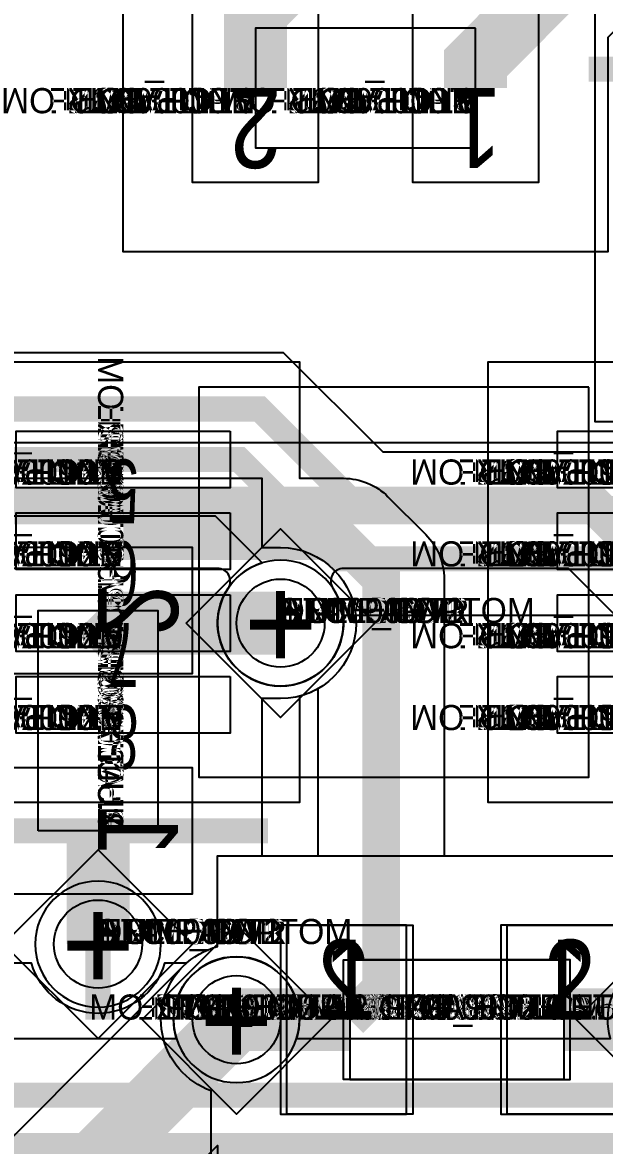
# Model space of a CAD drawing. Extents: x 0 to 323, y 0 to 320.
# Drawn here: x 97.61 to 102.24, y 228.51 to 237.43 of the extents above; entities that cross this region are included whole.
import ezdxf
from ezdxf.enums import TextEntityAlignment as Align

# ---------------------------------------------------------------- set-up
doc = ezdxf.new("R2010")
doc.units = 0
doc.header["$MEASUREMENT"] = 0
doc.layers.get('0').update_dxf_attribs({"linetype": 'CONTINUOUS'})
for name, color, linetype in [('CDN_FIGURES', 7, 'CONTINUOUS'), ('ETCH_BOTTOM', 7, 'CONTINUOUS'), ('ETCH_GND', 3, 'CONTINUOUS'), ('ETCH_INT1', 4, 'CONTINUOUS'), ('ETCH_INT2', 5, 'CONTINUOUS'), ('ETCH_PWR', 6, 'CONTINUOUS'), ('ETCH_TOP', 2, 'CONTINUOUS'), ('MANUFACTURING_NCLEGEND-1-6', 8, 'CONTINUOUS'), ('PACKAGE_GEOMETRY_ASSEMBLY_TOP', 11, 'CONTINUOUS'), ('PACKAGE_GEOMETRY_PIN_NUMBER', 9, 'CONTINUOUS')]:
    doc.layers.add(name, color=color, linetype=linetype)

# ---------------------------------------------------------------- blocks, each defined once
blk = doc.blocks.new('PAD_INFO')
for tag in ['SHAPE_TYPE', 'PAD_HEIGHT', 'PAD_LAYER', 'PAD_TYPE', 'PAD_WIDTH']:
    blk.add_attdef(tag, (0, 0), '', height=0.2)
at = {"flags": 2}
blk.add_attdef('CDN_TYPE', (0, 0), '', height=0.2, dxfattribs=at)
blk = doc.blocks.new('DRILL_INFO')
at = {"flags": 2}
blk.add_attdef('CDN_TYPE', (0, 0), '', height=0.2, dxfattribs=at)
for tag in ['FSHAPE', 'FCHAR', 'DRILL_HEIGHT', 'DIAMETER', 'PLATED', 'DRILL_WIDTH']:
    blk.add_attdef(tag, (0, 0), '', height=0.2)
blk = doc.blocks.new('VIA0700X0300')
at = {"layer": 'ETCH_BOTTOM'}
blk.add_circle((0, 0), 0.35, dxfattribs=at)
at = {"layer": 'ETCH_GND'}
blk.add_circle((0, 0), 0.35, dxfattribs=at)
at = {"layer": 'ETCH_INT1'}
blk.add_circle((0, 0), 0.35, dxfattribs=at)
at = {"layer": 'ETCH_INT2'}
blk.add_circle((0, 0), 0.35, dxfattribs=at)
at = {"layer": 'ETCH_PWR'}
blk.add_circle((0, 0), 0.35, dxfattribs=at)
at = {"layer": 'ETCH_TOP'}
blk.add_circle((0, 0), 0.35, dxfattribs=at)
ref = blk.add_blockref('PAD_INFO', (0, 0))
ref.add_attrib('PAD_LAYER', 'ETCH_TOP', (0, 0), dxfattribs={"height": 0.2})
ref.add_attrib('SHAPE_TYPE', 'NULL', (0, 0), dxfattribs={"height": 0.2})
ref.add_attrib('PAD_TYPE', 'ANTIPAD', (0, 0), dxfattribs={"height": 0.2})
ref.add_attrib('PAD_WIDTH', '0.000000', (0, 0), dxfattribs={"height": 0.2})
ref.add_attrib('PAD_HEIGHT', '0.000000', (0, 0), dxfattribs={"height": 0.2})
ref = blk.add_blockref('PAD_INFO', (0, 0))
ref.add_attrib('PAD_LAYER', 'ETCH_GND', (0, 0), dxfattribs={"height": 0.2})
ref.add_attrib('SHAPE_TYPE', 'NULL', (0, 0), dxfattribs={"height": 0.2})
ref.add_attrib('PAD_TYPE', 'ANTIPAD', (0, 0), dxfattribs={"height": 0.2})
ref.add_attrib('PAD_WIDTH', '0.000000', (0, 0), dxfattribs={"height": 0.2})
ref.add_attrib('PAD_HEIGHT', '0.000000', (0, 0), dxfattribs={"height": 0.2})
ref = blk.add_blockref('PAD_INFO', (0, 0))
ref.add_attrib('PAD_LAYER', 'ETCH_INT1', (0, 0), dxfattribs={"height": 0.2})
ref.add_attrib('SHAPE_TYPE', 'NULL', (0, 0), dxfattribs={"height": 0.2})
ref.add_attrib('PAD_TYPE', 'ANTIPAD', (0, 0), dxfattribs={"height": 0.2})
ref.add_attrib('PAD_WIDTH', '0.000000', (0, 0), dxfattribs={"height": 0.2})
ref.add_attrib('PAD_HEIGHT', '0.000000', (0, 0), dxfattribs={"height": 0.2})
ref = blk.add_blockref('PAD_INFO', (0, 0))
ref.add_attrib('PAD_LAYER', 'ETCH_INT2', (0, 0), dxfattribs={"height": 0.2})
ref.add_attrib('SHAPE_TYPE', 'NULL', (0, 0), dxfattribs={"height": 0.2})
ref.add_attrib('PAD_TYPE', 'ANTIPAD', (0, 0), dxfattribs={"height": 0.2})
ref.add_attrib('PAD_WIDTH', '0.000000', (0, 0), dxfattribs={"height": 0.2})
ref.add_attrib('PAD_HEIGHT', '0.000000', (0, 0), dxfattribs={"height": 0.2})
ref = blk.add_blockref('PAD_INFO', (0, 0))
ref.add_attrib('PAD_LAYER', 'ETCH_PWR', (0, 0), dxfattribs={"height": 0.2})
ref.add_attrib('SHAPE_TYPE', 'NULL', (0, 0), dxfattribs={"height": 0.2})
ref.add_attrib('PAD_TYPE', 'ANTIPAD', (0, 0), dxfattribs={"height": 0.2})
ref.add_attrib('PAD_WIDTH', '0.000000', (0, 0), dxfattribs={"height": 0.2})
ref.add_attrib('PAD_HEIGHT', '0.000000', (0, 0), dxfattribs={"height": 0.2})
ref = blk.add_blockref('PAD_INFO', (0, 0))
ref.add_attrib('PAD_LAYER', 'ETCH_BOTTOM', (0, 0), dxfattribs={"height": 0.2})
ref.add_attrib('SHAPE_TYPE', 'NULL', (0, 0), dxfattribs={"height": 0.2})
ref.add_attrib('PAD_TYPE', 'ANTIPAD', (0, 0), dxfattribs={"height": 0.2})
ref.add_attrib('PAD_WIDTH', '0.000000', (0, 0), dxfattribs={"height": 0.2})
ref.add_attrib('PAD_HEIGHT', '0.000000', (0, 0), dxfattribs={"height": 0.2})
ref = blk.add_blockref('PAD_INFO', (0, 0))
ref.add_attrib('PAD_LAYER', 'ETCH_TOP', (0, 0), dxfattribs={"height": 0.2})
ref.add_attrib('SHAPE_TYPE', 'NULL', (0, 0), dxfattribs={"height": 0.2})
ref.add_attrib('PAD_TYPE', 'THERMAL', (0, 0), dxfattribs={"height": 0.2})
ref.add_attrib('PAD_WIDTH', '0.000000', (0, 0), dxfattribs={"height": 0.2})
ref.add_attrib('PAD_HEIGHT', '0.000000', (0, 0), dxfattribs={"height": 0.2})
ref = blk.add_blockref('PAD_INFO', (0, 0))
ref.add_attrib('PAD_LAYER', 'ETCH_GND', (0, 0), dxfattribs={"height": 0.2})
ref.add_attrib('SHAPE_TYPE', 'NULL', (0, 0), dxfattribs={"height": 0.2})
ref.add_attrib('PAD_TYPE', 'THERMAL', (0, 0), dxfattribs={"height": 0.2})
ref.add_attrib('PAD_WIDTH', '0.000000', (0, 0), dxfattribs={"height": 0.2})
ref.add_attrib('PAD_HEIGHT', '0.000000', (0, 0), dxfattribs={"height": 0.2})
ref = blk.add_blockref('PAD_INFO', (0, 0))
ref.add_attrib('PAD_LAYER', 'ETCH_INT1', (0, 0), dxfattribs={"height": 0.2})
ref.add_attrib('SHAPE_TYPE', 'NULL', (0, 0), dxfattribs={"height": 0.2})
ref.add_attrib('PAD_TYPE', 'THERMAL', (0, 0), dxfattribs={"height": 0.2})
ref.add_attrib('PAD_WIDTH', '0.000000', (0, 0), dxfattribs={"height": 0.2})
ref.add_attrib('PAD_HEIGHT', '0.000000', (0, 0), dxfattribs={"height": 0.2})
ref = blk.add_blockref('PAD_INFO', (0, 0))
ref.add_attrib('PAD_LAYER', 'ETCH_INT2', (0, 0), dxfattribs={"height": 0.2})
ref.add_attrib('SHAPE_TYPE', 'NULL', (0, 0), dxfattribs={"height": 0.2})
ref.add_attrib('PAD_TYPE', 'THERMAL', (0, 0), dxfattribs={"height": 0.2})
ref.add_attrib('PAD_WIDTH', '0.000000', (0, 0), dxfattribs={"height": 0.2})
ref.add_attrib('PAD_HEIGHT', '0.000000', (0, 0), dxfattribs={"height": 0.2})
ref = blk.add_blockref('PAD_INFO', (0, 0))
ref.add_attrib('PAD_LAYER', 'ETCH_PWR', (0, 0), dxfattribs={"height": 0.2})
ref.add_attrib('SHAPE_TYPE', 'NULL', (0, 0), dxfattribs={"height": 0.2})
ref.add_attrib('PAD_TYPE', 'THERMAL', (0, 0), dxfattribs={"height": 0.2})
ref.add_attrib('PAD_WIDTH', '0.000000', (0, 0), dxfattribs={"height": 0.2})
ref.add_attrib('PAD_HEIGHT', '0.000000', (0, 0), dxfattribs={"height": 0.2})
ref = blk.add_blockref('PAD_INFO', (0, 0))
ref.add_attrib('PAD_LAYER', 'ETCH_BOTTOM', (0, 0), dxfattribs={"height": 0.2})
ref.add_attrib('SHAPE_TYPE', 'NULL', (0, 0), dxfattribs={"height": 0.2})
ref.add_attrib('PAD_TYPE', 'THERMAL', (0, 0), dxfattribs={"height": 0.2})
ref.add_attrib('PAD_WIDTH', '0.000000', (0, 0), dxfattribs={"height": 0.2})
ref.add_attrib('PAD_HEIGHT', '0.000000', (0, 0), dxfattribs={"height": 0.2})
ref = blk.add_blockref('PAD_INFO', (0, 0))
ref.add_attrib('PAD_LAYER', 'ETCH_TOP', (0, 0), dxfattribs={"height": 0.2})
ref.add_attrib('SHAPE_TYPE', 'CIRCLE', (0, 0), dxfattribs={"height": 0.2})
ref.add_attrib('PAD_TYPE', 'REGULAR', (0, 0), dxfattribs={"height": 0.2})
ref.add_attrib('PAD_WIDTH', '0.700000', (0, 0), dxfattribs={"height": 0.2})
ref.add_attrib('PAD_HEIGHT', '0.700000', (0, 0), dxfattribs={"height": 0.2})
ref = blk.add_blockref('PAD_INFO', (0, 0))
ref.add_attrib('PAD_LAYER', 'ETCH_GND', (0, 0), dxfattribs={"height": 0.2})
ref.add_attrib('SHAPE_TYPE', 'CIRCLE', (0, 0), dxfattribs={"height": 0.2})
ref.add_attrib('PAD_TYPE', 'REGULAR', (0, 0), dxfattribs={"height": 0.2})
ref.add_attrib('PAD_WIDTH', '0.700000', (0, 0), dxfattribs={"height": 0.2})
ref.add_attrib('PAD_HEIGHT', '0.700000', (0, 0), dxfattribs={"height": 0.2})
ref = blk.add_blockref('PAD_INFO', (0, 0))
ref.add_attrib('PAD_LAYER', 'ETCH_INT1', (0, 0), dxfattribs={"height": 0.2})
ref.add_attrib('SHAPE_TYPE', 'CIRCLE', (0, 0), dxfattribs={"height": 0.2})
ref.add_attrib('PAD_TYPE', 'REGULAR', (0, 0), dxfattribs={"height": 0.2})
ref.add_attrib('PAD_WIDTH', '0.700000', (0, 0), dxfattribs={"height": 0.2})
ref.add_attrib('PAD_HEIGHT', '0.700000', (0, 0), dxfattribs={"height": 0.2})
ref = blk.add_blockref('PAD_INFO', (0, 0))
ref.add_attrib('PAD_LAYER', 'ETCH_INT2', (0, 0), dxfattribs={"height": 0.2})
ref.add_attrib('SHAPE_TYPE', 'CIRCLE', (0, 0), dxfattribs={"height": 0.2})
ref.add_attrib('PAD_TYPE', 'REGULAR', (0, 0), dxfattribs={"height": 0.2})
ref.add_attrib('PAD_WIDTH', '0.700000', (0, 0), dxfattribs={"height": 0.2})
ref.add_attrib('PAD_HEIGHT', '0.700000', (0, 0), dxfattribs={"height": 0.2})
ref = blk.add_blockref('PAD_INFO', (0, 0))
ref.add_attrib('PAD_LAYER', 'ETCH_PWR', (0, 0), dxfattribs={"height": 0.2})
ref.add_attrib('SHAPE_TYPE', 'CIRCLE', (0, 0), dxfattribs={"height": 0.2})
ref.add_attrib('PAD_TYPE', 'REGULAR', (0, 0), dxfattribs={"height": 0.2})
ref.add_attrib('PAD_WIDTH', '0.700000', (0, 0), dxfattribs={"height": 0.2})
ref.add_attrib('PAD_HEIGHT', '0.700000', (0, 0), dxfattribs={"height": 0.2})
ref = blk.add_blockref('PAD_INFO', (0, 0))
ref.add_attrib('PAD_LAYER', 'ETCH_BOTTOM', (0, 0), dxfattribs={"height": 0.2})
ref.add_attrib('SHAPE_TYPE', 'CIRCLE', (0, 0), dxfattribs={"height": 0.2})
ref.add_attrib('PAD_TYPE', 'REGULAR', (0, 0), dxfattribs={"height": 0.2})
ref.add_attrib('PAD_WIDTH', '0.700000', (0, 0), dxfattribs={"height": 0.2})
ref.add_attrib('PAD_HEIGHT', '0.700000', (0, 0), dxfattribs={"height": 0.2})
ref = blk.add_blockref('DRILL_INFO', (0, 0))
ref.add_attrib('DIAMETER', '0.300000', (0, 0), dxfattribs={"height": 0.2})
ref.add_attrib('PLATED', 'PLATED', (0, 0), dxfattribs={"height": 0.2})
ref.add_attrib('FSHAPE', 'DIAMOND', (0, 0), dxfattribs={"height": 0.2})
ref.add_attrib('FCHAR', '+', (0, 0), dxfattribs={"height": 0.2})
ref.add_attrib('DRILL_WIDTH', '1.500000', (0, 0), dxfattribs={"height": 0.2})
ref.add_attrib('DRILL_HEIGHT', '1.500000', (0, 0), dxfattribs={"height": 0.2})
for tag in ['CDN_TYPE', 'PIN']:
    blk.add_attdef(tag, (0, 0), '', height=0.2)
at = {"flags": 2}
for tag in ['PSTKNAME', 'BBV']:
    blk.add_attdef(tag, (0, 0), '', height=0.2, dxfattribs=at)
blk = doc.blocks.new('FIGURE_DIAMOND')
at = {"layer": 'CDN_FIGURES'}
blk.add_lwpolyline([(-0.5, 0), (0, 0.5), (0.5, 0), (0, -0.5)], close=True, dxfattribs=at)
blk = doc.blocks.new('RC1000X1500TS')
at = {"layer": 'ETCH_TOP'}
blk.add_lwpolyline([(-0.5, -0.75), (-0.5, 0.75), (0.5, 0.75), (0.5, -0.75)], close=True, dxfattribs=at)
ref = blk.add_blockref('PAD_INFO', (0, 0))
ref.add_attrib('PAD_LAYER', 'ETCH_TOP', (0, 0), dxfattribs={"height": 0.2})
ref.add_attrib('SHAPE_TYPE', 'NULL', (0, 0), dxfattribs={"height": 0.2})
ref.add_attrib('PAD_TYPE', 'ANTIPAD', (0, 0), dxfattribs={"height": 0.2})
ref.add_attrib('PAD_WIDTH', '0.000000', (0, 0), dxfattribs={"height": 0.2})
ref.add_attrib('PAD_HEIGHT', '0.000000', (0, 0), dxfattribs={"height": 0.2})
ref = blk.add_blockref('PAD_INFO', (0, 0))
ref.add_attrib('PAD_LAYER', 'ETCH_GND', (0, 0), dxfattribs={"height": 0.2})
ref.add_attrib('SHAPE_TYPE', 'NULL', (0, 0), dxfattribs={"height": 0.2})
ref.add_attrib('PAD_TYPE', 'ANTIPAD', (0, 0), dxfattribs={"height": 0.2})
ref.add_attrib('PAD_WIDTH', '0.000000', (0, 0), dxfattribs={"height": 0.2})
ref.add_attrib('PAD_HEIGHT', '0.000000', (0, 0), dxfattribs={"height": 0.2})
ref = blk.add_blockref('PAD_INFO', (0, 0))
ref.add_attrib('PAD_LAYER', 'ETCH_INT1', (0, 0), dxfattribs={"height": 0.2})
ref.add_attrib('SHAPE_TYPE', 'NULL', (0, 0), dxfattribs={"height": 0.2})
ref.add_attrib('PAD_TYPE', 'ANTIPAD', (0, 0), dxfattribs={"height": 0.2})
ref.add_attrib('PAD_WIDTH', '0.000000', (0, 0), dxfattribs={"height": 0.2})
ref.add_attrib('PAD_HEIGHT', '0.000000', (0, 0), dxfattribs={"height": 0.2})
ref = blk.add_blockref('PAD_INFO', (0, 0))
ref.add_attrib('PAD_LAYER', 'ETCH_INT2', (0, 0), dxfattribs={"height": 0.2})
ref.add_attrib('SHAPE_TYPE', 'NULL', (0, 0), dxfattribs={"height": 0.2})
ref.add_attrib('PAD_TYPE', 'ANTIPAD', (0, 0), dxfattribs={"height": 0.2})
ref.add_attrib('PAD_WIDTH', '0.000000', (0, 0), dxfattribs={"height": 0.2})
ref.add_attrib('PAD_HEIGHT', '0.000000', (0, 0), dxfattribs={"height": 0.2})
ref = blk.add_blockref('PAD_INFO', (0, 0))
ref.add_attrib('PAD_LAYER', 'ETCH_PWR', (0, 0), dxfattribs={"height": 0.2})
ref.add_attrib('SHAPE_TYPE', 'NULL', (0, 0), dxfattribs={"height": 0.2})
ref.add_attrib('PAD_TYPE', 'ANTIPAD', (0, 0), dxfattribs={"height": 0.2})
ref.add_attrib('PAD_WIDTH', '0.000000', (0, 0), dxfattribs={"height": 0.2})
ref.add_attrib('PAD_HEIGHT', '0.000000', (0, 0), dxfattribs={"height": 0.2})
ref = blk.add_blockref('PAD_INFO', (0, 0))
ref.add_attrib('PAD_LAYER', 'ETCH_BOTTOM', (0, 0), dxfattribs={"height": 0.2})
ref.add_attrib('SHAPE_TYPE', 'NULL', (0, 0), dxfattribs={"height": 0.2})
ref.add_attrib('PAD_TYPE', 'ANTIPAD', (0, 0), dxfattribs={"height": 0.2})
ref.add_attrib('PAD_WIDTH', '0.000000', (0, 0), dxfattribs={"height": 0.2})
ref.add_attrib('PAD_HEIGHT', '0.000000', (0, 0), dxfattribs={"height": 0.2})
ref = blk.add_blockref('PAD_INFO', (0, 0))
ref.add_attrib('PAD_LAYER', 'ETCH_TOP', (0, 0), dxfattribs={"height": 0.2})
ref.add_attrib('SHAPE_TYPE', 'NULL', (0, 0), dxfattribs={"height": 0.2})
ref.add_attrib('PAD_TYPE', 'THERMAL', (0, 0), dxfattribs={"height": 0.2})
ref.add_attrib('PAD_WIDTH', '0.000000', (0, 0), dxfattribs={"height": 0.2})
ref.add_attrib('PAD_HEIGHT', '0.000000', (0, 0), dxfattribs={"height": 0.2})
ref = blk.add_blockref('PAD_INFO', (0, 0))
ref.add_attrib('PAD_LAYER', 'ETCH_GND', (0, 0), dxfattribs={"height": 0.2})
ref.add_attrib('SHAPE_TYPE', 'NULL', (0, 0), dxfattribs={"height": 0.2})
ref.add_attrib('PAD_TYPE', 'THERMAL', (0, 0), dxfattribs={"height": 0.2})
ref.add_attrib('PAD_WIDTH', '0.000000', (0, 0), dxfattribs={"height": 0.2})
ref.add_attrib('PAD_HEIGHT', '0.000000', (0, 0), dxfattribs={"height": 0.2})
ref = blk.add_blockref('PAD_INFO', (0, 0))
ref.add_attrib('PAD_LAYER', 'ETCH_INT1', (0, 0), dxfattribs={"height": 0.2})
ref.add_attrib('SHAPE_TYPE', 'NULL', (0, 0), dxfattribs={"height": 0.2})
ref.add_attrib('PAD_TYPE', 'THERMAL', (0, 0), dxfattribs={"height": 0.2})
ref.add_attrib('PAD_WIDTH', '0.000000', (0, 0), dxfattribs={"height": 0.2})
ref.add_attrib('PAD_HEIGHT', '0.000000', (0, 0), dxfattribs={"height": 0.2})
ref = blk.add_blockref('PAD_INFO', (0, 0))
ref.add_attrib('PAD_LAYER', 'ETCH_INT2', (0, 0), dxfattribs={"height": 0.2})
ref.add_attrib('SHAPE_TYPE', 'NULL', (0, 0), dxfattribs={"height": 0.2})
ref.add_attrib('PAD_TYPE', 'THERMAL', (0, 0), dxfattribs={"height": 0.2})
ref.add_attrib('PAD_WIDTH', '0.000000', (0, 0), dxfattribs={"height": 0.2})
ref.add_attrib('PAD_HEIGHT', '0.000000', (0, 0), dxfattribs={"height": 0.2})
ref = blk.add_blockref('PAD_INFO', (0, 0))
ref.add_attrib('PAD_LAYER', 'ETCH_PWR', (0, 0), dxfattribs={"height": 0.2})
ref.add_attrib('SHAPE_TYPE', 'NULL', (0, 0), dxfattribs={"height": 0.2})
ref.add_attrib('PAD_TYPE', 'THERMAL', (0, 0), dxfattribs={"height": 0.2})
ref.add_attrib('PAD_WIDTH', '0.000000', (0, 0), dxfattribs={"height": 0.2})
ref.add_attrib('PAD_HEIGHT', '0.000000', (0, 0), dxfattribs={"height": 0.2})
ref = blk.add_blockref('PAD_INFO', (0, 0))
ref.add_attrib('PAD_LAYER', 'ETCH_BOTTOM', (0, 0), dxfattribs={"height": 0.2})
ref.add_attrib('SHAPE_TYPE', 'NULL', (0, 0), dxfattribs={"height": 0.2})
ref.add_attrib('PAD_TYPE', 'THERMAL', (0, 0), dxfattribs={"height": 0.2})
ref.add_attrib('PAD_WIDTH', '0.000000', (0, 0), dxfattribs={"height": 0.2})
ref.add_attrib('PAD_HEIGHT', '0.000000', (0, 0), dxfattribs={"height": 0.2})
ref = blk.add_blockref('PAD_INFO', (0, 0))
ref.add_attrib('PAD_LAYER', 'ETCH_GND', (0, 0), dxfattribs={"height": 0.2})
ref.add_attrib('SHAPE_TYPE', 'NULL', (0, 0), dxfattribs={"height": 0.2})
ref.add_attrib('PAD_TYPE', 'REGULAR', (0, 0), dxfattribs={"height": 0.2})
ref.add_attrib('PAD_WIDTH', '0.000000', (0, 0), dxfattribs={"height": 0.2})
ref.add_attrib('PAD_HEIGHT', '0.000000', (0, 0), dxfattribs={"height": 0.2})
ref = blk.add_blockref('PAD_INFO', (0, 0))
ref.add_attrib('PAD_LAYER', 'ETCH_INT1', (0, 0), dxfattribs={"height": 0.2})
ref.add_attrib('SHAPE_TYPE', 'NULL', (0, 0), dxfattribs={"height": 0.2})
ref.add_attrib('PAD_TYPE', 'REGULAR', (0, 0), dxfattribs={"height": 0.2})
ref.add_attrib('PAD_WIDTH', '0.000000', (0, 0), dxfattribs={"height": 0.2})
ref.add_attrib('PAD_HEIGHT', '0.000000', (0, 0), dxfattribs={"height": 0.2})
ref = blk.add_blockref('PAD_INFO', (0, 0))
ref.add_attrib('PAD_LAYER', 'ETCH_INT2', (0, 0), dxfattribs={"height": 0.2})
ref.add_attrib('SHAPE_TYPE', 'NULL', (0, 0), dxfattribs={"height": 0.2})
ref.add_attrib('PAD_TYPE', 'REGULAR', (0, 0), dxfattribs={"height": 0.2})
ref.add_attrib('PAD_WIDTH', '0.000000', (0, 0), dxfattribs={"height": 0.2})
ref.add_attrib('PAD_HEIGHT', '0.000000', (0, 0), dxfattribs={"height": 0.2})
ref = blk.add_blockref('PAD_INFO', (0, 0))
ref.add_attrib('PAD_LAYER', 'ETCH_PWR', (0, 0), dxfattribs={"height": 0.2})
ref.add_attrib('SHAPE_TYPE', 'NULL', (0, 0), dxfattribs={"height": 0.2})
ref.add_attrib('PAD_TYPE', 'REGULAR', (0, 0), dxfattribs={"height": 0.2})
ref.add_attrib('PAD_WIDTH', '0.000000', (0, 0), dxfattribs={"height": 0.2})
ref.add_attrib('PAD_HEIGHT', '0.000000', (0, 0), dxfattribs={"height": 0.2})
ref = blk.add_blockref('PAD_INFO', (0, 0))
ref.add_attrib('PAD_LAYER', 'ETCH_BOTTOM', (0, 0), dxfattribs={"height": 0.2})
ref.add_attrib('SHAPE_TYPE', 'NULL', (0, 0), dxfattribs={"height": 0.2})
ref.add_attrib('PAD_TYPE', 'REGULAR', (0, 0), dxfattribs={"height": 0.2})
ref.add_attrib('PAD_WIDTH', '0.000000', (0, 0), dxfattribs={"height": 0.2})
ref.add_attrib('PAD_HEIGHT', '0.000000', (0, 0), dxfattribs={"height": 0.2})
ref = blk.add_blockref('DRILL_INFO', (0, 0))
ref.add_attrib('DIAMETER', '0.000000', (0, 0), dxfattribs={"height": 0.2})
ref.add_attrib('PLATED', 'PLATED', (0, 0), dxfattribs={"height": 0.2})
ref.add_attrib('FSHAPE', 'NULL', (0, 0), dxfattribs={"height": 0.2})
ref.add_attrib('DRILL_WIDTH', '0.000000', (0, 0), dxfattribs={"height": 0.2})
ref.add_attrib('DRILL_HEIGHT', '0.000000', (0, 0), dxfattribs={"height": 0.2})
ref = blk.add_blockref('PAD_INFO', (0, 0))
ref.add_attrib('PAD_LAYER', 'ETCH_TOP', (0, 0), dxfattribs={"height": 0.2})
ref.add_attrib('SHAPE_TYPE', 'RECTANGLE', (0, 0), dxfattribs={"height": 0.2})
ref.add_attrib('PAD_TYPE', 'REGULAR', (0, 0), dxfattribs={"height": 0.2})
ref.add_attrib('PAD_WIDTH', '1.000000', (0, 0), dxfattribs={"height": 0.2})
ref.add_attrib('PAD_HEIGHT', '1.500000', (0, 0), dxfattribs={"height": 0.2})
for tag in ['CDN_TYPE', 'PIN']:
    blk.add_attdef(tag, (0, 0), '', height=0.2)
at = {"flags": 2}
for tag in ['PSTKNAME', 'BBV']:
    blk.add_attdef(tag, (0, 0), '', height=0.2, dxfattribs=at)
blk = doc.blocks.new('F56')
at = {"layer": 'PACKAGE_GEOMETRY_ASSEMBLY_TOP'}
blk.add_lwpolyline([(0, -0.475), (1.75, -0.475), (1.75, 0.475), (0, 0.475)], close=True, dxfattribs=at)
at = {"layer": 'ETCH_TOP'}
ref = blk.add_blockref('RC1000X1500TS', (0, 0), dxfattribs=at)
ref.add_attrib('CDN_TYPE', 'PIN', (0, 0), dxfattribs={"height": 0.2})
ref.add_attrib('PIN', '1', (0, 0), dxfattribs={"height": 0.2})
ref = blk.add_blockref('RC1000X1500TS', (1.75, 0), dxfattribs=at)
ref.add_attrib('CDN_TYPE', 'PIN', (0, 0), dxfattribs={"height": 0.2})
ref.add_attrib('PIN', '2', (0, 0), dxfattribs={"height": 0.2})
at = {"flags": 2}
for tag in ['SYMBOL_TYPE', 'CDN_TYPE', 'REFDES']:
    blk.add_attdef(tag, (0, 0), '', height=0.2, dxfattribs=at)
blk = doc.blocks.new('RC1700X0450TS_NS')
at = {"layer": 'ETCH_TOP'}
blk.add_lwpolyline([(-0.85, -0.225), (-0.85, 0.225), (0.85, 0.225), (0.85, -0.225)], close=True, dxfattribs=at)
ref = blk.add_blockref('PAD_INFO', (0, 0))
ref.add_attrib('PAD_LAYER', 'ETCH_TOP', (0, 0), dxfattribs={"height": 0.2})
ref.add_attrib('SHAPE_TYPE', 'NULL', (0, 0), dxfattribs={"height": 0.2})
ref.add_attrib('PAD_TYPE', 'ANTIPAD', (0, 0), dxfattribs={"height": 0.2})
ref.add_attrib('PAD_WIDTH', '0.000000', (0, 0), dxfattribs={"height": 0.2})
ref.add_attrib('PAD_HEIGHT', '0.000000', (0, 0), dxfattribs={"height": 0.2})
ref = blk.add_blockref('PAD_INFO', (0, 0))
ref.add_attrib('PAD_LAYER', 'ETCH_GND', (0, 0), dxfattribs={"height": 0.2})
ref.add_attrib('SHAPE_TYPE', 'NULL', (0, 0), dxfattribs={"height": 0.2})
ref.add_attrib('PAD_TYPE', 'ANTIPAD', (0, 0), dxfattribs={"height": 0.2})
ref.add_attrib('PAD_WIDTH', '0.000000', (0, 0), dxfattribs={"height": 0.2})
ref.add_attrib('PAD_HEIGHT', '0.000000', (0, 0), dxfattribs={"height": 0.2})
ref = blk.add_blockref('PAD_INFO', (0, 0))
ref.add_attrib('PAD_LAYER', 'ETCH_INT1', (0, 0), dxfattribs={"height": 0.2})
ref.add_attrib('SHAPE_TYPE', 'NULL', (0, 0), dxfattribs={"height": 0.2})
ref.add_attrib('PAD_TYPE', 'ANTIPAD', (0, 0), dxfattribs={"height": 0.2})
ref.add_attrib('PAD_WIDTH', '0.000000', (0, 0), dxfattribs={"height": 0.2})
ref.add_attrib('PAD_HEIGHT', '0.000000', (0, 0), dxfattribs={"height": 0.2})
ref = blk.add_blockref('PAD_INFO', (0, 0))
ref.add_attrib('PAD_LAYER', 'ETCH_INT2', (0, 0), dxfattribs={"height": 0.2})
ref.add_attrib('SHAPE_TYPE', 'NULL', (0, 0), dxfattribs={"height": 0.2})
ref.add_attrib('PAD_TYPE', 'ANTIPAD', (0, 0), dxfattribs={"height": 0.2})
ref.add_attrib('PAD_WIDTH', '0.000000', (0, 0), dxfattribs={"height": 0.2})
ref.add_attrib('PAD_HEIGHT', '0.000000', (0, 0), dxfattribs={"height": 0.2})
ref = blk.add_blockref('PAD_INFO', (0, 0))
ref.add_attrib('PAD_LAYER', 'ETCH_PWR', (0, 0), dxfattribs={"height": 0.2})
ref.add_attrib('SHAPE_TYPE', 'NULL', (0, 0), dxfattribs={"height": 0.2})
ref.add_attrib('PAD_TYPE', 'ANTIPAD', (0, 0), dxfattribs={"height": 0.2})
ref.add_attrib('PAD_WIDTH', '0.000000', (0, 0), dxfattribs={"height": 0.2})
ref.add_attrib('PAD_HEIGHT', '0.000000', (0, 0), dxfattribs={"height": 0.2})
ref = blk.add_blockref('PAD_INFO', (0, 0))
ref.add_attrib('PAD_LAYER', 'ETCH_BOTTOM', (0, 0), dxfattribs={"height": 0.2})
ref.add_attrib('SHAPE_TYPE', 'NULL', (0, 0), dxfattribs={"height": 0.2})
ref.add_attrib('PAD_TYPE', 'ANTIPAD', (0, 0), dxfattribs={"height": 0.2})
ref.add_attrib('PAD_WIDTH', '0.000000', (0, 0), dxfattribs={"height": 0.2})
ref.add_attrib('PAD_HEIGHT', '0.000000', (0, 0), dxfattribs={"height": 0.2})
ref = blk.add_blockref('PAD_INFO', (0, 0))
ref.add_attrib('PAD_LAYER', 'ETCH_TOP', (0, 0), dxfattribs={"height": 0.2})
ref.add_attrib('SHAPE_TYPE', 'NULL', (0, 0), dxfattribs={"height": 0.2})
ref.add_attrib('PAD_TYPE', 'THERMAL', (0, 0), dxfattribs={"height": 0.2})
ref.add_attrib('PAD_WIDTH', '0.000000', (0, 0), dxfattribs={"height": 0.2})
ref.add_attrib('PAD_HEIGHT', '0.000000', (0, 0), dxfattribs={"height": 0.2})
ref = blk.add_blockref('PAD_INFO', (0, 0))
ref.add_attrib('PAD_LAYER', 'ETCH_GND', (0, 0), dxfattribs={"height": 0.2})
ref.add_attrib('SHAPE_TYPE', 'NULL', (0, 0), dxfattribs={"height": 0.2})
ref.add_attrib('PAD_TYPE', 'THERMAL', (0, 0), dxfattribs={"height": 0.2})
ref.add_attrib('PAD_WIDTH', '0.000000', (0, 0), dxfattribs={"height": 0.2})
ref.add_attrib('PAD_HEIGHT', '0.000000', (0, 0), dxfattribs={"height": 0.2})
ref = blk.add_blockref('PAD_INFO', (0, 0))
ref.add_attrib('PAD_LAYER', 'ETCH_INT1', (0, 0), dxfattribs={"height": 0.2})
ref.add_attrib('SHAPE_TYPE', 'NULL', (0, 0), dxfattribs={"height": 0.2})
ref.add_attrib('PAD_TYPE', 'THERMAL', (0, 0), dxfattribs={"height": 0.2})
ref.add_attrib('PAD_WIDTH', '0.000000', (0, 0), dxfattribs={"height": 0.2})
ref.add_attrib('PAD_HEIGHT', '0.000000', (0, 0), dxfattribs={"height": 0.2})
ref = blk.add_blockref('PAD_INFO', (0, 0))
ref.add_attrib('PAD_LAYER', 'ETCH_INT2', (0, 0), dxfattribs={"height": 0.2})
ref.add_attrib('SHAPE_TYPE', 'NULL', (0, 0), dxfattribs={"height": 0.2})
ref.add_attrib('PAD_TYPE', 'THERMAL', (0, 0), dxfattribs={"height": 0.2})
ref.add_attrib('PAD_WIDTH', '0.000000', (0, 0), dxfattribs={"height": 0.2})
ref.add_attrib('PAD_HEIGHT', '0.000000', (0, 0), dxfattribs={"height": 0.2})
ref = blk.add_blockref('PAD_INFO', (0, 0))
ref.add_attrib('PAD_LAYER', 'ETCH_PWR', (0, 0), dxfattribs={"height": 0.2})
ref.add_attrib('SHAPE_TYPE', 'NULL', (0, 0), dxfattribs={"height": 0.2})
ref.add_attrib('PAD_TYPE', 'THERMAL', (0, 0), dxfattribs={"height": 0.2})
ref.add_attrib('PAD_WIDTH', '0.000000', (0, 0), dxfattribs={"height": 0.2})
ref.add_attrib('PAD_HEIGHT', '0.000000', (0, 0), dxfattribs={"height": 0.2})
ref = blk.add_blockref('PAD_INFO', (0, 0))
ref.add_attrib('PAD_LAYER', 'ETCH_BOTTOM', (0, 0), dxfattribs={"height": 0.2})
ref.add_attrib('SHAPE_TYPE', 'NULL', (0, 0), dxfattribs={"height": 0.2})
ref.add_attrib('PAD_TYPE', 'THERMAL', (0, 0), dxfattribs={"height": 0.2})
ref.add_attrib('PAD_WIDTH', '0.000000', (0, 0), dxfattribs={"height": 0.2})
ref.add_attrib('PAD_HEIGHT', '0.000000', (0, 0), dxfattribs={"height": 0.2})
ref = blk.add_blockref('PAD_INFO', (0, 0))
ref.add_attrib('PAD_LAYER', 'ETCH_TOP', (0, 0), dxfattribs={"height": 0.2})
ref.add_attrib('SHAPE_TYPE', 'RECTANGLE', (0, 0), dxfattribs={"height": 0.2})
ref.add_attrib('PAD_TYPE', 'REGULAR', (0, 0), dxfattribs={"height": 0.2})
ref.add_attrib('PAD_WIDTH', '1.700000', (0, 0), dxfattribs={"height": 0.2})
ref.add_attrib('PAD_HEIGHT', '0.450000', (0, 0), dxfattribs={"height": 0.2})
ref = blk.add_blockref('PAD_INFO', (0, 0))
ref.add_attrib('PAD_LAYER', 'ETCH_GND', (0, 0), dxfattribs={"height": 0.2})
ref.add_attrib('SHAPE_TYPE', 'NULL', (0, 0), dxfattribs={"height": 0.2})
ref.add_attrib('PAD_TYPE', 'REGULAR', (0, 0), dxfattribs={"height": 0.2})
ref.add_attrib('PAD_WIDTH', '0.000000', (0, 0), dxfattribs={"height": 0.2})
ref.add_attrib('PAD_HEIGHT', '0.000000', (0, 0), dxfattribs={"height": 0.2})
ref = blk.add_blockref('PAD_INFO', (0, 0))
ref.add_attrib('PAD_LAYER', 'ETCH_INT1', (0, 0), dxfattribs={"height": 0.2})
ref.add_attrib('SHAPE_TYPE', 'NULL', (0, 0), dxfattribs={"height": 0.2})
ref.add_attrib('PAD_TYPE', 'REGULAR', (0, 0), dxfattribs={"height": 0.2})
ref.add_attrib('PAD_WIDTH', '0.000000', (0, 0), dxfattribs={"height": 0.2})
ref.add_attrib('PAD_HEIGHT', '0.000000', (0, 0), dxfattribs={"height": 0.2})
ref = blk.add_blockref('PAD_INFO', (0, 0))
ref.add_attrib('PAD_LAYER', 'ETCH_INT2', (0, 0), dxfattribs={"height": 0.2})
ref.add_attrib('SHAPE_TYPE', 'NULL', (0, 0), dxfattribs={"height": 0.2})
ref.add_attrib('PAD_TYPE', 'REGULAR', (0, 0), dxfattribs={"height": 0.2})
ref.add_attrib('PAD_WIDTH', '0.000000', (0, 0), dxfattribs={"height": 0.2})
ref.add_attrib('PAD_HEIGHT', '0.000000', (0, 0), dxfattribs={"height": 0.2})
ref = blk.add_blockref('PAD_INFO', (0, 0))
ref.add_attrib('PAD_LAYER', 'ETCH_PWR', (0, 0), dxfattribs={"height": 0.2})
ref.add_attrib('SHAPE_TYPE', 'NULL', (0, 0), dxfattribs={"height": 0.2})
ref.add_attrib('PAD_TYPE', 'REGULAR', (0, 0), dxfattribs={"height": 0.2})
ref.add_attrib('PAD_WIDTH', '0.000000', (0, 0), dxfattribs={"height": 0.2})
ref.add_attrib('PAD_HEIGHT', '0.000000', (0, 0), dxfattribs={"height": 0.2})
ref = blk.add_blockref('PAD_INFO', (0, 0))
ref.add_attrib('PAD_LAYER', 'ETCH_BOTTOM', (0, 0), dxfattribs={"height": 0.2})
ref.add_attrib('SHAPE_TYPE', 'NULL', (0, 0), dxfattribs={"height": 0.2})
ref.add_attrib('PAD_TYPE', 'REGULAR', (0, 0), dxfattribs={"height": 0.2})
ref.add_attrib('PAD_WIDTH', '0.000000', (0, 0), dxfattribs={"height": 0.2})
ref.add_attrib('PAD_HEIGHT', '0.000000', (0, 0), dxfattribs={"height": 0.2})
ref = blk.add_blockref('DRILL_INFO', (0, 0))
ref.add_attrib('DIAMETER', '0.000000', (0, 0), dxfattribs={"height": 0.2})
ref.add_attrib('PLATED', 'PLATED', (0, 0), dxfattribs={"height": 0.2})
ref.add_attrib('FSHAPE', 'NULL', (0, 0), dxfattribs={"height": 0.2})
ref.add_attrib('DRILL_WIDTH', '0.000000', (0, 0), dxfattribs={"height": 0.2})
ref.add_attrib('DRILL_HEIGHT', '0.000000', (0, 0), dxfattribs={"height": 0.2})
for tag in ['CDN_TYPE', 'PIN']:
    blk.add_attdef(tag, (0, 0), '', height=0.2)
at = {"flags": 2}
for tag in ['PSTKNAME', 'BBV']:
    blk.add_attdef(tag, (0, 0), '', height=0.2, dxfattribs=at)
blk = doc.blocks.new('F28')
at = {"layer": 'PACKAGE_GEOMETRY_ASSEMBLY_TOP'}
blk.add_lwpolyline([(0.6, -2.525), (3.7, -2.525), (3.7, 0.575), (0.6, 0.575)], close=True, dxfattribs=at)
at = {"layer": 'ETCH_TOP'}
ref = blk.add_blockref('RC1700X0450TS_NS', (0, 0), dxfattribs=at)
ref.add_attrib('CDN_TYPE', 'PIN', (0, 0), dxfattribs={"height": 0.2})
ref.add_attrib('PIN', '1', (0, 0), dxfattribs={"height": 0.2})
ref = blk.add_blockref('RC1700X0450TS_NS', (0, -1.3), dxfattribs=at)
ref.add_attrib('CDN_TYPE', 'PIN', (0, 0), dxfattribs={"height": 0.2})
ref.add_attrib('PIN', '3', (0, 0), dxfattribs={"height": 0.2})
ref = blk.add_blockref('RC1700X0450TS_NS', (0, -0.65), dxfattribs=at)
ref.add_attrib('CDN_TYPE', 'PIN', (0, 0), dxfattribs={"height": 0.2})
ref.add_attrib('PIN', '2', (0, 0), dxfattribs={"height": 0.2})
ref = blk.add_blockref('RC1700X0450TS_NS', (0, -1.95), dxfattribs=at)
ref.add_attrib('CDN_TYPE', 'PIN', (0, 0), dxfattribs={"height": 0.2})
ref.add_attrib('PIN', '4', (0, 0), dxfattribs={"height": 0.2})
ref = blk.add_blockref('RC1700X0450TS_NS', (4.3, -1.95), dxfattribs=at)
ref.add_attrib('CDN_TYPE', 'PIN', (0, 0), dxfattribs={"height": 0.2})
ref.add_attrib('PIN', '5', (0, 0), dxfattribs={"height": 0.2})
ref = blk.add_blockref('RC1700X0450TS_NS', (4.3, 0), dxfattribs=at)
ref.add_attrib('CDN_TYPE', 'PIN', (0, 0), dxfattribs={"height": 0.2})
ref.add_attrib('PIN', '8', (0, 0), dxfattribs={"height": 0.2})
ref = blk.add_blockref('RC1700X0450TS_NS', (4.3, -1.3), dxfattribs=at)
ref.add_attrib('CDN_TYPE', 'PIN', (0, 0), dxfattribs={"height": 0.2})
ref.add_attrib('PIN', '6', (0, 0), dxfattribs={"height": 0.2})
ref = blk.add_blockref('RC1700X0450TS_NS', (4.3, -0.65), dxfattribs=at)
ref.add_attrib('CDN_TYPE', 'PIN', (0, 0), dxfattribs={"height": 0.2})
ref.add_attrib('PIN', '7', (0, 0), dxfattribs={"height": 0.2})
at = {"flags": 2}
for tag in ['SYMBOL_TYPE', 'CDN_TYPE', 'REFDES']:
    blk.add_attdef(tag, (0, 0), '', height=0.2, dxfattribs=at)

msp = doc.modelspace()

# ---------------------------------------------------------------- linework, layer by layer
at = {"layer": 'ETCH_BOTTOM'}
for points, format in [([(105.5625, 228.2554), (105.5625, 232.1056), (107.5725, 232.1056, -0.174553), (107.5257, 232.4754), (104.5926, 232.4754, -0.198912), (104.239, 232.6219), (104.071, 232.7898, -1.558206), (104.7783, 233.4971), (104.7997, 233.4756), (107.3055, 233.4756), (107.3125, 233.4826), (107.3125, 234.7069), (107.1883, 234.8312, -0.198912), (107.0125, 235.2555), (107.0125, 235.5055, -0.041839), (107.0209, 235.6054), (104.7627, 235.6054), (104.7627, 234.2554), (103.975, 234.2554, -0.683031), (102.9502, 234.2554), (102.1625, 234.2554), (102.1625, 238.1056)], "xyb"), ([(102.1118, 237.0555, 0.2, 0.2, 0), (103.4626, 237.0555, 0.2, 0.2, 0)], "xyseb"), ([(99.6626, 232.6555, 0.5, 0.5, 0), (98.3126, 232.6555, 0.5, 0.5, 0), (98.2126, 232.7555, 0.5, 0.5, 0)], "xyseb"), ([(98.2126, 231.0055, 0.5, 0.5, 0), (98.2126, 230.1055, 0.5, 0.5, 0)], "xyseb"), ([(96.8618, 231.0055, 0.2, 0.2, 0), (98.2126, 231.0055, 0.2, 0.2, 0)], "xyseb"), ([(98.2126, 231.0055, 0.2, 0.2, 0), (99.5634, 231.0055, 0.2, 0.2, 0)], "xyseb"), ([(98.2126, 229.5047, 0.2, 0.2, 0), (98.2126, 230.1055, 0.2, 0.2, 0)], "xyseb"), ([(99.3126, 229.5055, 0.5, 0.5, 0), (100.1626, 229.5055, 0.5, 0.5, 0)], "xyseb"), ([(101.9126, 229.5055, 0.5, 0.5, 0), (102.7626, 229.5055, 0.5, 0.5, 0)], "xyseb")]:
    msp.add_lwpolyline(points, format=format, dxfattribs=at)
msp.add_lwpolyline([(102.9627, 228.2054), (99.1125, 228.2054), (99.1125, 228.9397, -0.572071), (98.9155, 229.9554), (98.7418, 229.9554, -0.755811), (97.6834, 229.9554), (96.9125, 229.9554), (96.9125, 233.8056), (99.5127, 233.8056), (99.5127, 233.2556), (99.6626, 233.2556, -1), (99.6626, 232.0554), (99.5127, 232.0554), (99.5127, 230.8056), (102.9627, 230.8056), (102.9627, 230.0713, -0.707037), (102.9627, 228.9397)], format="xyb", close=True, dxfattribs=at)
at = {"layer": 'ETCH_GND'}
for points in [[(100.1627, 232.6555, 1), (99.1625, 232.6555, 1)], [(99.8127, 229.5055, 1), (98.8125, 229.5055, 1)]]:
    msp.add_lwpolyline(points, format="xyb", close=True, dxfattribs=at)
at = {"layer": 'ETCH_INT1'}
for points, format in [([(85.4897, 234.8056), (89.4855, 234.8056, -1.362386), (90.4397, 234.8056), (91.3124, 234.8056, -1.999001), (92.1128, 234.8056), (99.6847, 234.8056), (100.4747, 234.0156), (103.4876, 234.0156), (103.8276, 234.3556), (111.8504, 234.3556), (112.3342, 233.8718, -0.915475), (113.2547, 233.4906), (117.1469, 233.4906), (117.9119, 234.2556), (118.3053, 234.2556, -2.378934), (119.0199, 234.2556), (119.1133, 234.2556), (119.7133, 233.6556), (122.1855, 233.6556, -0.937414), (123.1164, 234.0156), (136.3404, 234.0156)], "xyb"), ([(136.154, 233.5655, 0.2, 0.2, 0), (123.2712, 233.5655, 0.2, 0.2, 0), (122.9112, 233.2055, 0.2, 0.2, 0), (119.5269, 233.2055, 0.2, 0.2, 0), (118.9269, 233.8055, 0.2, 0.2, 0), (118.0983, 233.8055, 0.2, 0.2, 0), (117.3333, 233.0405, 0.2, 0.2, 0), (112.529, 233.0405, 0.2, 0.2, 0), (111.664, 233.9055, 0.2, 0.2, 0), (104.014, 233.9055, 0.2, 0.2, 0), (103.674, 233.5655, 0.2, 0.2, 0), (100.2883, 233.5655, 0.2, 0.2, 0), (99.4983, 234.3555, 0.2, 0.2, 0), (78.514, 234.3555, 0.2, 0.2, 0)], "xyseb"), ([(78.3483, 233.9555, 0.2, 0.2, 0), (99.3326, 233.9555, 0.2, 0.2, 0), (100.1226, 233.1655, 0.2, 0.2, 0), (103.554, 233.1655, 0.2, 0.2, 0), (104.014, 232.7055, 0.2, 0.2, 0), (104.5112, 232.7055, 0.2, 0.2, 0), (104.9712, 233.1655, 0.2, 0.2, 0), (111.8383, 233.1655, 0.2, 0.2, 0), (112.3633, 232.6405, 0.2, 0.2, 0), (117.499, 232.6405, 0.2, 0.2, 0), (118.264, 233.4055, 0.2, 0.2, 0), (118.7612, 233.4055, 0.2, 0.2, 0), (119.3612, 232.8055, 0.2, 0.2, 0), (123.0769, 232.8055, 0.2, 0.2, 0), (123.4369, 233.1655, 0.2, 0.2, 0), (135.9883, 233.1655, 0.2, 0.2, 0)], "xyseb"), ([(110.3855, 232.7154), (108.4098, 232.7154, -2.476889), (107.7154, 232.7154), (105.1576, 232.7154), (104.6976, 232.2554), (103.8276, 232.2554), (103.3676, 232.7154), (100.1591, 232.7154, -2.144828), (99.5175, 233.1341), (99.1462, 233.5054), (78.1619, 233.5054)], "xyb"), ([(69.827, 231.3756), (86.6482, 231.3756, -1.88217), (87.477, 231.3756), (88.9819, 231.3756), (89.2119, 231.6056), (90.4133, 231.6056), (91.2627, 230.7562), (91.2627, 230.6557, -1.176552), (91.7196, 229.7807), (92.1447, 229.3556), (93.8123, 229.3556, -2.997003), (94.4129, 229.3556), (98.8355, 229.3556, -1.362386), (99.7897, 229.3556), (102.2855, 229.3556, -1.362386), (103.2397, 229.3556), (106.2119, 229.3556), (106.2619, 229.4056), (107.4633, 229.4056), (107.4711, 229.3978, -1.144784), (108.4118, 229.0856), (110.3347, 229.0856)], "xyb"), ([(123.1052, 213.4555, 0.2, 0.2, 0), (122.7326, 213.8281, 0.2, 0.2, 0), (122.7326, 216.5112, 0.2, 0.2, 0), (111.9683, 227.2755, 0.2, 0.2, 0), (111.5083, 227.2755, 0.2, 0.2, 0), (110.1483, 228.6355, 0.2, 0.2, 0), (107.5969, 228.6355, 0.2, 0.2, 0), (107.2769, 228.9555, 0.2, 0.2, 0), (106.4483, 228.9555, 0.2, 0.2, 0), (106.3983, 228.9055, 0.2, 0.2, 0), (91.9583, 228.9055, 0.2, 0.2, 0), (90.8126, 230.0512, 0.2, 0.2, 0), (90.8126, 230.5698, 0.2, 0.2, 0), (90.2269, 231.1555, 0.2, 0.2, 0), (89.3983, 231.1555, 0.2, 0.2, 0), (89.1683, 230.9255, 0.2, 0.2, 0), (53.9281, 230.9255, 0.2, 0.2, 0)], "xyseb"), ([(54.094, 230.5255, 0.2, 0.2, 0), (89.334, 230.5255, 0.2, 0.2, 0), (89.564, 230.7555, 0.2, 0.2, 0), (90.0612, 230.7555, 0.2, 0.2, 0), (90.4126, 230.4041, 0.2, 0.2, 0), (90.4126, 229.8855, 0.2, 0.2, 0), (91.7926, 228.5055, 0.2, 0.2, 0), (106.564, 228.5055, 0.2, 0.2, 0), (106.614, 228.5555, 0.2, 0.2, 0), (107.1112, 228.5555, 0.2, 0.2, 0), (107.4312, 228.2355, 0.2, 0.2, 0), (109.9826, 228.2355, 0.2, 0.2, 0), (111.3426, 226.8755, 0.2, 0.2, 0), (111.8026, 226.8755, 0.2, 0.2, 0), (122.3326, 216.3455, 0.2, 0.2, 0), (122.3326, 213.828, 0.2, 0.2, 0), (121.9601, 213.4555, 0.2, 0.2, 0)], "xyseb")]:
    msp.add_lwpolyline(points, format=format, dxfattribs=at)
msp.add_lwpolyline([(98.7127, 230.1055, 1), (97.7125, 230.1055, 1)], format="xyb", close=True, dxfattribs=at)
at = {"layer": 'ETCH_INT2'}
for points, format in [([(85.6105, 235.3413, -0.198912), (85.9641, 235.4878), (88.6375, 235.4878), (89.2915, 234.8339, 0.698611), (89.4642, 234.914, -2.729664), (89.9211, 234.4571, 0.698611), (89.841, 234.2844), (90.0347, 234.0906), (102.3654, 234.0906), (103.3004, 233.1556), (103.6631, 233.1556, 0.438145), (103.7641, 233.2652, -1.084105), (104.7611, 233.2652, 0.438145), (104.8621, 233.1556), (105.2555, 233.1556), (105.9055, 233.8056), (107.0055, 233.8056), (108.0055, 234.8056), (114.362, 234.8056, 0.646208)], "xyb"), ([(107.1126, 233.3055, 0.3, 0.3, 0), (106.1126, 233.3055, 0.3, 0.3, 0), (105.4626, 232.6555, 0.3, 0.3, 0), (103.0933, 232.6555, 0.3, 0.3, 0), (102.1583, 233.5905, 0.3, 0.3, 0), (89.8276, 233.5905, 0.3, 0.3, 0), (88.4304, 234.9877, 0.3, 0.3, 0), (85.9641, 234.9877, 0.3, 0.3, 0), (85.6326, 234.6562, 0.3, 0.3, 0), (85.6326, 234.4158, 0.3, 0.3, 0), (85.0923, 233.8755, 0.3, 0.3, 0), (84.8426, 233.8755, 0.3, 0.3, 0)], "xyseb"), ([(112.1795, 233.8054), (108.4197, 233.8054), (107.8698, 233.2555), (108.4162, 232.7091, -1), (107.709, 232.0019), (106.9055, 232.8054), (106.3197, 232.8054), (105.6697, 232.1554), (102.8862, 232.1554), (101.9512, 233.0904), (100.1632, 233.0904, 0.598836), (100.0788, 232.9328, -1.867895), (99.2464, 232.9328, 0.598836), (99.162, 233.0904), (94.7271, 233.0904, 0.438145)], "xyb")]:
    msp.add_lwpolyline(points, format=format, dxfattribs=at)
for points in [[(98.2126, 230.6056, 1), (98.2126, 229.6054, 1)], [(99.3126, 230.0056, 1), (99.3126, 229.0054, 1)]]:
    msp.add_lwpolyline(points, format="xyb", close=True, dxfattribs=at)
at = {"layer": 'ETCH_PWR'}
for points in [[(98.7127, 230.1055, 1), (97.7125, 230.1055, 1)], [(99.8127, 229.5055, 1), (98.8125, 229.5055, 1)]]:
    msp.add_lwpolyline(points, format="xyb", close=True, dxfattribs=at)
at = {"layer": 'ETCH_TOP'}
for points, format in [([(99.4626, 236.9055, 0.5, 0.5, 0), (99.4626, 237.5055, 0.5, 0.5, 0), (100.8126, 238.8555, 0.5, 0.5, 0), (100.8126, 240.1105, 0.5, 0.5, 0), (100.2176, 240.7055, 0.5, 0.5, 0), (98.9776, 240.7055, 0.5, 0.5, 0), (98.9626, 240.6905, 0.5, 0.5, 0)], "xyseb"), ([(107.1126, 239.9055, 0.5, 0.5, 0), (104.0126, 239.9055, 0.5, 0.5, 0), (101.2126, 237.1055, 0.5, 0.5, 0), (101.2126, 236.9055, 0.5, 0.5, 0)], "xyseb"), ([(97.0125, 234.7306), (99.8127, 234.7306), (99.8127, 233.8056), (100.1626, 233.8056, -0.198912), (100.5162, 233.6591), (100.8162, 233.3591, -0.198912), (100.9627, 233.0055), (100.9627, 230.8056), (103.0127, 230.8056)], "xyb"), ([(100.2126, 229.5055, 0.3, 0.3, 0), (100.4626, 229.7555, 0.3, 0.3, 0), (100.4626, 233.0055, 0.3, 0.3, 0), (100.1626, 233.3055, 0.3, 0.3, 0), (98.4126, 233.3055, 0.3, 0.3, 0)], "xyseb"), ([(98.4126, 232.6555, 0.5, 0.5, 0), (99.6626, 232.6555, 0.5, 0.5, 0)], "xyseb"), ([(96.8625, 227.9041), (98.8883, 229.9298, -0.133937), (99.1625, 230.0865), (99.1625, 230.8056), (99.9625, 230.8056), (99.9625, 232.1357, -0.067723), (99.8127, 232.0745), (99.8127, 231.2304), (97.0125, 231.2304)], "xyb"), ([(97.4626, 221.5555, 0.5, 0.5, 0), (97.4626, 227.6555, 0.5, 0.5, 0), (99.3126, 229.5055, 0.5, 0.5, 0)], "xyseb"), ([(100.2126, 229.5055, 0.5, 0.5, 0), (99.3126, 229.5055, 0.5, 0.5, 0)], "xyseb"), ([(101.9626, 229.5055, 0.5, 0.5, 0), (102.7626, 229.5055, 0.5, 0.5, 0)], "xyseb")]:
    msp.add_lwpolyline(points, format=format, dxfattribs=at)
for points in [[(104.2612, 239.3054), (102.2627, 237.3069), (102.2627, 235.6054), (98.4125, 235.6054), (98.4125, 238.2056)], [(104.1125, 231.2304), (101.3125, 231.2304), (101.3125, 234.7306), (102.889, 234.7306)]]:
    msp.add_lwpolyline(points, dxfattribs=at)
msp.add_lwpolyline([(101.8787, 218.2546, 0.11227), (101.7369, 218.4798), (99.8112, 220.4056), (98.7627, 220.4056), (98.7627, 222.6056), (98.0627, 222.6056), (98.0627, 227.4069), (99.1625, 228.5067), (99.1625, 228.2054), (103.0127, 228.2054), (103.0127, 228.9054), (103.4125, 228.9054), (103.4125, 227.5766), (99.0875, 227.5766), (99.0875, 225.2264), (99.4175, 225.2264), (99.4175, 224.0019), (101.8426, 221.5768), (105.5426, 221.5768), (108.3075, 218.8119), (108.3075, 218.2546), (104.4243, 218.2546, 0.898329), (103.2309, 218.2546)], format="xyb", close=True, dxfattribs=at)

# ---------------------------------------------------------------- block references
at = {"rotation": 180}
for name, p in [('F56', (101.2126, 236.9055)), ('F28', (102.7126, 232.0055))]:
    msp.add_blockref(name, p, dxfattribs=at)
at = {"xscale": -1, "rotation": 270}
msp.add_blockref('F56', (98.2126, 231.0055), dxfattribs=at)
at = {"xscale": -1}
msp.add_blockref('F56', (101.9126, 229.5055), dxfattribs=at)
msp.add_blockref('F56', (100.2126, 229.5055))
at = {"layer": 'ETCH_TOP'}
for p in [(99.6626, 232.6555), (98.2126, 230.1055), (99.3126, 229.5055)]:
    msp.add_blockref('VIA0700X0300', p, dxfattribs=at)
at = {"layer": 'MANUFACTURING_NCLEGEND-1-6', "xscale": 1.5, "yscale": 1.5}
for p in [(99.6626, 232.6555), (98.2126, 230.1055), (99.3126, 229.5055), (102.7626, 229.5055)]:
    msp.add_blockref('FIGURE_DIAMOND', p, dxfattribs=at)

# ---------------------------------------------------------------- texts
at = {"layer": 'MANUFACTURING_NCLEGEND-1-6'}
for p in [(99.6626, 232.6555), (98.2126, 230.1055), (99.3126, 229.5055)]:
    msp.add_text('+', height=0.75, dxfattribs=at).set_placement(p, align=Align.MIDDLE_CENTER)
at = {"layer": 'PACKAGE_GEOMETRY_PIN_NUMBER'}
for s, height, width, p in [('2', 0.635, 0.88, (99.4626, 236.9055)), ('1', 0.635, 0.88, (101.2126, 236.9055)), ('5', 0.508, 0.649606, (98.4126, 233.9555)), ('6', 0.508, 0.649606, (98.4126, 233.3055)), ('7', 0.508, 0.649606, (98.4126, 232.6555)), ('8', 0.508, 0.649606, (98.4126, 232.0055))]:
    msp.add_text(s, height=height, rotation=180, dxfattribs=dict(at, width=width)).set_placement(p, align=Align.CENTER)
at = {"layer": 'PACKAGE_GEOMETRY_PIN_NUMBER', "text_generation_flag": 2, "width": 0.88}
for s, p in [('2', (98.2126, 232.7555)), ('1', (98.2126, 231.0055))]:
    msp.add_text(s, height=0.635, rotation=270, dxfattribs=at).set_placement(p, align=Align.CENTER)
for s, p in [('2', (100.1626, 229.5055)), ('1', (101.9126, 229.5055))]:
    msp.add_text(s, height=0.635, dxfattribs=at).set_placement(p, align=Align.CENTER)
at = {"layer": 'PACKAGE_GEOMETRY_PIN_NUMBER', "width": 0.88}
for s, p in [('1', (100.2126, 229.5055)), ('2', (101.9626, 229.5055))]:
    msp.add_text(s, height=0.635, dxfattribs=at).set_placement(p, align=Align.CENTER)

doc.saveas('drawing.dxf')
